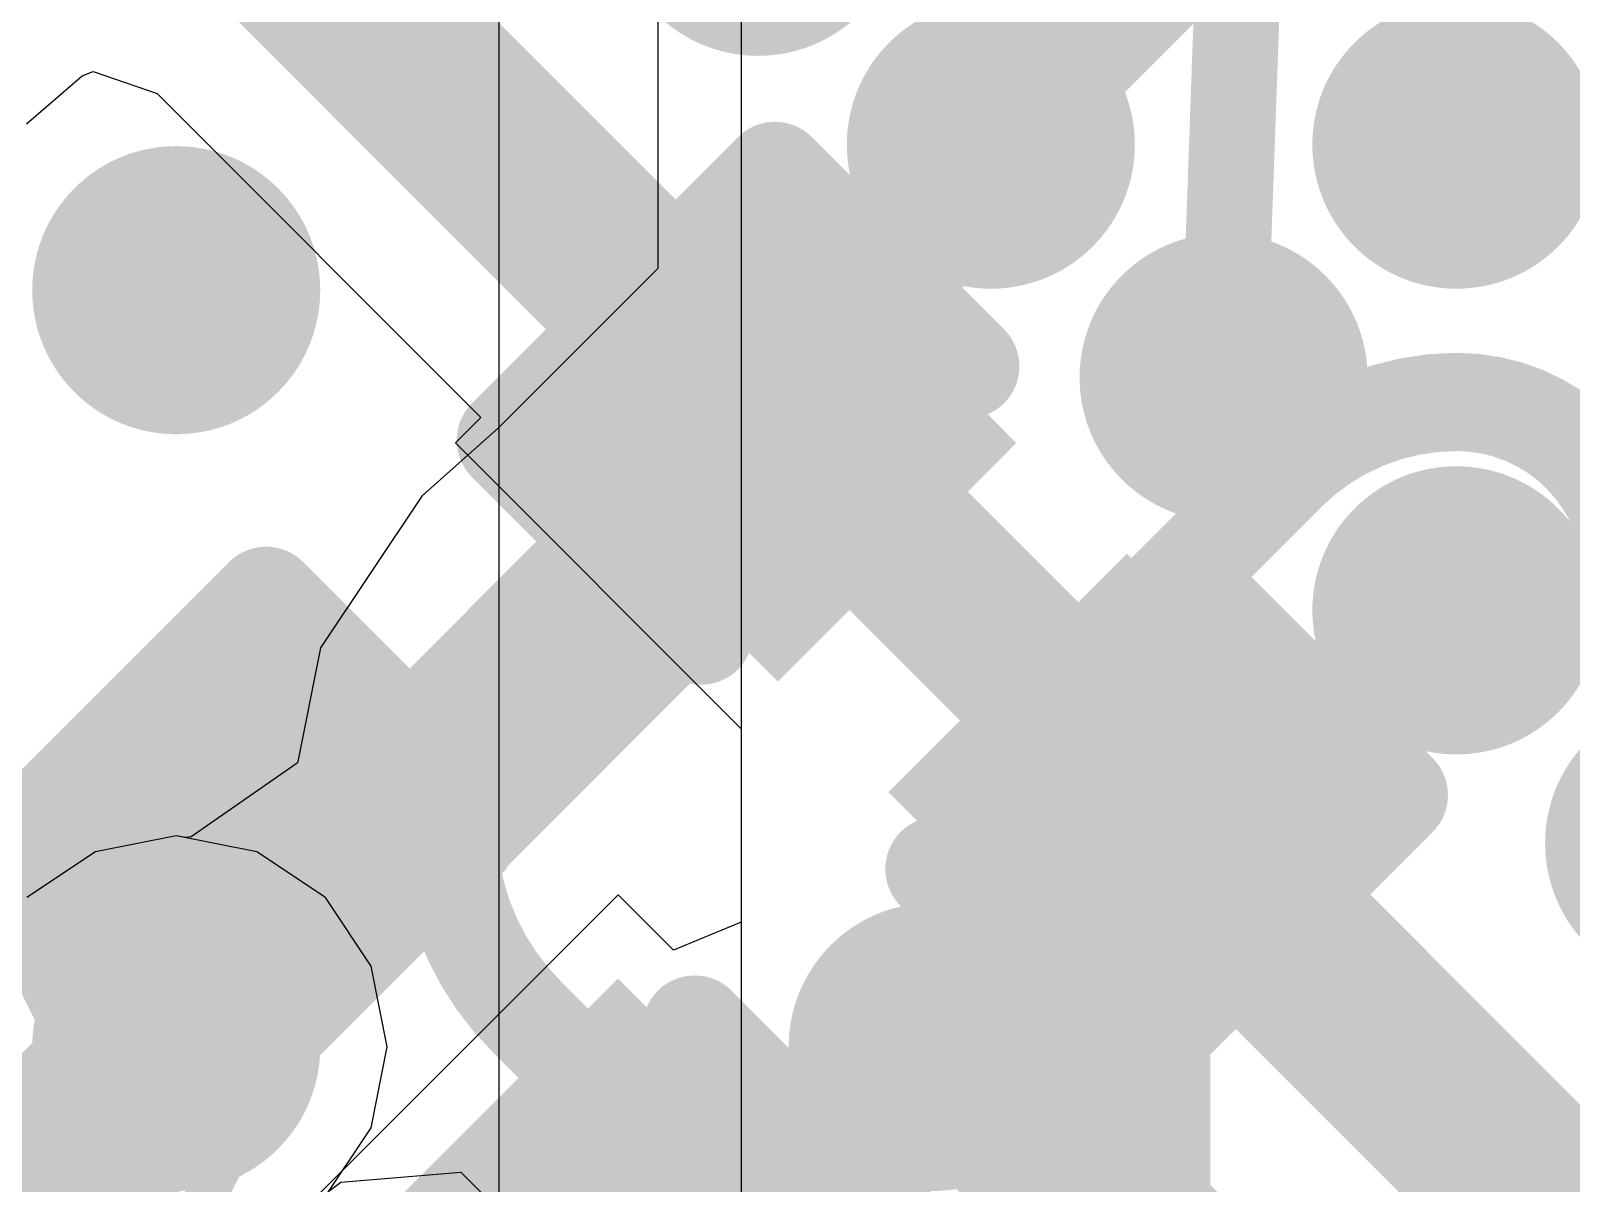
# Model space of a CAD drawing. Header units: inches. Extents: x -6 to 283, y -12 to 154.
# Drawn here: x 57.908 to 59.78, y 12.247 to 13.647 of the extents above; entities that cross this region are included whole.
import ezdxf

# ---------------------------------------------------------------- set-up
doc = ezdxf.new("R2010")
doc.units = ezdxf.units.IN
for name, color, linetype in [('Bottom Layer', 5, 'Continuous'), ('Bottom Overlay', 54, 'Continuous'), ('Bottom Paste', 16, 'Continuous'), ('Bottom Solder', 6, 'Continuous'), ('Drill Drawing', 1, 'Continuous'), ('GND-1', 16, 'Continuous'), ('GND-2', 90, 'Continuous'), ('GND-3', 216, 'Continuous'), ('GND-4', 54, 'Continuous'), ('PWR-1', 156, 'Continuous'), ('PWR-2', 130, 'Continuous'), ('Signal L1', 76, 'Continuous'), ('Signal L2', 6, 'Continuous'), ('Top Layer', 1, 'Continuous'), ('Top Paste', 8, 'Continuous'), ('Top Solder', 216, 'Continuous'), ('Via Holes', 16, 'Continuous')]:
    doc.layers.add(name, color=color, linetype=linetype)

# ---------------------------------------------------------------- blocks, each defined once
blk = doc.blocks.new('BGA_565_15_5_14_4__57')
at = {"layer": 'Top Layer'}
h = blk.add_hatch(color=1, dxfattribs=at)
edge = h.paths.add_edge_path()
edge.add_arc((-7.00000124, 0.3999992), 0.12499848, 0, 360)
h = blk.add_hatch(color=1, dxfattribs=at)
edge = h.paths.add_edge_path()
edge.add_arc((-6.174999079999999, 0.32500062), 0.12499848, 0, 360)
h = blk.add_hatch(color=1, dxfattribs=at)
edge = h.paths.add_edge_path()
edge.add_arc((-7.400000439999999, 0), 0.12499848, 0, 360)
h = blk.add_hatch(color=1, dxfattribs=at)
edge = h.paths.add_edge_path()
edge.add_arc((-7.00000124, 0), 0.12499848, 0, 360)
h = blk.add_hatch(color=1, dxfattribs=at)
edge = h.paths.add_edge_path()
edge.add_arc((-5.52500038, -0.32500062), 0.12499848, 0, 360)
h = blk.add_hatch(color=1, dxfattribs=at)
edge = h.paths.add_edge_path()
edge.add_arc((-7.00000124, -0.3999992), 0.12499848, 0, 360)
h = blk.add_hatch(color=1, dxfattribs=at)
edge = h.paths.add_edge_path()
edge.add_arc((-6.174999079999999, -0.9749993199999999), 0.12499848, 0, 360)
at = {"layer": 'Top Paste'}
h = blk.add_hatch(color=8, dxfattribs=at)
edge = h.paths.add_edge_path()
edge.add_arc((-7.00000124, 0.3999992), 0.12499848, 0, 360)
h = blk.add_hatch(color=8, dxfattribs=at)
edge = h.paths.add_edge_path()
edge.add_arc((-6.174999079999999, 0.32500062), 0.12499848, 0, 360)
h = blk.add_hatch(color=8, dxfattribs=at)
edge = h.paths.add_edge_path()
edge.add_arc((-7.400000439999999, 0), 0.12499848, 0, 360)
h = blk.add_hatch(color=8, dxfattribs=at)
edge = h.paths.add_edge_path()
edge.add_arc((-7.00000124, 0), 0.12499848, 0, 360)
h = blk.add_hatch(color=8, dxfattribs=at)
edge = h.paths.add_edge_path()
edge.add_arc((-5.52500038, -0.32500062), 0.12499848, 0, 360)
h = blk.add_hatch(color=8, dxfattribs=at)
edge = h.paths.add_edge_path()
edge.add_arc((-7.00000124, -0.3999992), 0.12499848, 0, 360)
h = blk.add_hatch(color=8, dxfattribs=at)
edge = h.paths.add_edge_path()
edge.add_arc((-6.174999079999999, -0.9749993199999999), 0.12499848, 0, 360)
at = {"layer": 'Top Solder'}
h = blk.add_hatch(color=216, dxfattribs=at)
edge = h.paths.add_edge_path()
edge.add_arc((-7.00000124, 0.8000009399999999), 0.17499838, 0, 360)
h = blk.add_hatch(color=216, dxfattribs=at)
edge = h.paths.add_edge_path()
edge.add_arc((-7.00000124, 0.3999992), 0.17499838, 0, 360)
h = blk.add_hatch(color=216, dxfattribs=at)
edge = h.paths.add_edge_path()
edge.add_arc((-6.174999079999999, 0.32500062), 0.17499838, 0, 360)
h = blk.add_hatch(color=216, dxfattribs=at)
edge = h.paths.add_edge_path()
edge.add_arc((-7.400000439999999, 0), 0.17499838, 0, 360)
h = blk.add_hatch(color=216, dxfattribs=at)
edge = h.paths.add_edge_path()
edge.add_arc((-7.00000124, 0), 0.17499838, 0, 360)
h = blk.add_hatch(color=216, dxfattribs=at)
edge = h.paths.add_edge_path()
edge.add_arc((-5.52500038, -0.32500062), 0.17499838, 0, 360)
h = blk.add_hatch(color=216, dxfattribs=at)
edge = h.paths.add_edge_path()
edge.add_arc((-7.00000124, -0.3999992), 0.17499838, 0, 360)
h = blk.add_hatch(color=216, dxfattribs=at)
edge = h.paths.add_edge_path()
edge.add_arc((-7.00000124, -0.8000009399999999), 0.17499838, 0, 360)
h = blk.add_hatch(color=216, dxfattribs=at)
edge = h.paths.add_edge_path()
edge.add_arc((-6.174999079999999, -0.9749993199999999), 0.17499838, 0, 360)
blk = doc.blocks.new('CAP_0201_B_345')
at = {"layer": 'Bottom Layer'}
for points in [[(-0.44999656, 0.1499997), (-0.14999716, 0.1499997), (-0.14999716, -0.1499997), (-0.44999656, -0.1499997)], [(0.14999716, 0.1499997), (0.44999656, 0.1499997), (0.44999656, -0.1499997), (0.14999716, -0.1499997)]]:
    blk.add_hatch(color=5, dxfattribs=at).paths.add_polyline_path(points)
at = {"layer": 'Bottom Paste'}
for points in [[(-0.44999656, 0.1499997), (-0.14999716, 0.1499997), (-0.14999716, -0.1499997), (-0.44999656, -0.1499997)], [(0.14999716, 0.1499997), (0.44999656, 0.1499997), (0.44999656, -0.1499997), (0.14999716, -0.1499997)]]:
    blk.add_hatch(color=16, dxfattribs=at).paths.add_polyline_path(points)
at = {"layer": 'Bottom Solder'}
for points in [[(-0.50499772, 0.20500086), (-0.094996, 0.20500086), (-0.094996, -0.20500086), (-0.50499772, -0.20500086)], [(0.094996, 0.20500086), (0.50499772, 0.20500086), (0.50499772, -0.20500086), (0.094996, -0.20500086)]]:
    blk.add_hatch(color=6, dxfattribs=at).paths.add_polyline_path(points)
at = {"layer": 'Bottom Overlay'}
for points in [[(-0.2032, 0.2286, 0.127, 0.127, 0), (-0.5334, 0.2286, 0.127, 0.127, 0)], [(-0.5334, 0.2286, 0.127, 0.127, 0), (-0.5334, -0.2286, 0.127, 0.127, 0)], [(0.5334, 0.2286, 0.127, 0.127, 0), (0.2032, 0.2286, 0.127, 0.127, 0)], [(0.5334, 0.2286, 0.127, 0.127, 0), (0.5334, -0.2286, 0.127, 0.127, 0)], [(-0.2032, -0.2286, 0.127, 0.127, 0), (-0.5334, -0.2286, 0.127, 0.127, 0)], [(0.5334, -0.2286, 0.127, 0.127, 0), (0.2032, -0.2286, 0.127, 0.127, 0)]]:
    blk.add_lwpolyline(points, format="xyseb", dxfattribs=at)
for points in [[(-0.5651499999999999, 0.2286, 0.0635, 0.0635, 1), (-0.5016499999999999, 0.2286, 0.0635, 0.0635, 1)], [(-0.5651499999999999, 0.2286, 0.0635, 0.0635, 1), (-0.5016499999999999, 0.2286, 0.0635, 0.0635, 1)], [(-0.23495, 0.2286, 0.0635, 0.0635, 1), (-0.17145, 0.2286, 0.0635, 0.0635, 1)], [(0.17145, 0.2286, 0.0635, 0.0635, 1), (0.23495, 0.2286, 0.0635, 0.0635, 1)], [(0.5016499999999999, 0.2286, 0.0635, 0.0635, 1), (0.5651499999999999, 0.2286, 0.0635, 0.0635, 1)], [(0.5016499999999999, 0.2286, 0.0635, 0.0635, 1), (0.5651499999999999, 0.2286, 0.0635, 0.0635, 1)], [(-0.5651499999999999, -0.2286, 0.0635, 0.0635, 1), (-0.5016499999999999, -0.2286, 0.0635, 0.0635, 1)], [(-0.5651499999999999, -0.2286, 0.0635, 0.0635, 1), (-0.5016499999999999, -0.2286, 0.0635, 0.0635, 1)], [(-0.23495, -0.2286, 0.0635, 0.0635, 1), (-0.17145, -0.2286, 0.0635, 0.0635, 1)], [(0.17145, -0.2286, 0.0635, 0.0635, 1), (0.23495, -0.2286, 0.0635, 0.0635, 1)], [(0.5016499999999999, -0.2286, 0.0635, 0.0635, 1), (0.5651499999999999, -0.2286, 0.0635, 0.0635, 1)], [(0.5016499999999999, -0.2286, 0.0635, 0.0635, 1), (0.5651499999999999, -0.2286, 0.0635, 0.0635, 1)]]:
    blk.add_lwpolyline(points, format="xyseb", close=True, dxfattribs=at)
blk = doc.blocks.new('CAP_0201_B_349')
at = {"layer": 'Bottom Layer'}
for points in [[(-0.44999656, 0.1499997), (-0.14999716, 0.1499997), (-0.14999716, -0.1499997), (-0.44999656, -0.1499997)], [(0.14999716, 0.1499997), (0.44999656, 0.1499997), (0.44999656, -0.1499997), (0.14999716, -0.1499997)]]:
    blk.add_hatch(color=5, dxfattribs=at).paths.add_polyline_path(points)
at = {"layer": 'Bottom Paste'}
for points in [[(-0.44999656, 0.1499997), (-0.14999716, 0.1499997), (-0.14999716, -0.1499997), (-0.44999656, -0.1499997)], [(0.14999716, 0.1499997), (0.44999656, 0.1499997), (0.44999656, -0.1499997), (0.14999716, -0.1499997)]]:
    blk.add_hatch(color=16, dxfattribs=at).paths.add_polyline_path(points)
at = {"layer": 'Bottom Solder'}
for points in [[(-0.50499772, 0.20500086), (-0.094996, 0.20500086), (-0.094996, -0.20500086), (-0.50499772, -0.20500086)], [(0.094996, 0.20500086), (0.50499772, 0.20500086), (0.50499772, -0.20500086), (0.094996, -0.20500086)]]:
    blk.add_hatch(color=6, dxfattribs=at).paths.add_polyline_path(points)
at = {"layer": 'Bottom Overlay'}
for points in [[(-0.5334, 0.2286, 0.127, 0.127, 0), (-0.2032, 0.2286, 0.127, 0.127, 0)], [(-0.5334, -0.2286, 0.127, 0.127, 0), (-0.5334, 0.2286, 0.127, 0.127, 0)], [(0.2032, 0.2286, 0.127, 0.127, 0), (0.5334, 0.2286, 0.127, 0.127, 0)], [(0.5334, -0.2286, 0.127, 0.127, 0), (0.5334, 0.2286, 0.127, 0.127, 0)], [(-0.5334, -0.2286, 0.127, 0.127, 0), (-0.2032, -0.2286, 0.127, 0.127, 0)], [(0.2032, -0.2286, 0.127, 0.127, 0), (0.5334, -0.2286, 0.127, 0.127, 0)]]:
    blk.add_lwpolyline(points, format="xyseb", dxfattribs=at)
for points in [[(-0.5651499999999999, 0.2286, 0.0635, 0.0635, 1), (-0.5016499999999999, 0.2286, 0.0635, 0.0635, 1)], [(-0.5651499999999999, 0.2286, 0.0635, 0.0635, 1), (-0.5016499999999999, 0.2286, 0.0635, 0.0635, 1)], [(-0.23495, 0.2286, 0.0635, 0.0635, 1), (-0.17145, 0.2286, 0.0635, 0.0635, 1)], [(0.17145, 0.2286, 0.0635, 0.0635, 1), (0.23495, 0.2286, 0.0635, 0.0635, 1)], [(0.5016499999999999, 0.2286, 0.0635, 0.0635, 1), (0.5651499999999999, 0.2286, 0.0635, 0.0635, 1)], [(0.5016499999999999, 0.2286, 0.0635, 0.0635, 1), (0.5651499999999999, 0.2286, 0.0635, 0.0635, 1)], [(-0.5651499999999999, -0.2286, 0.0635, 0.0635, 1), (-0.5016499999999999, -0.2286, 0.0635, 0.0635, 1)], [(-0.5651499999999999, -0.2286, 0.0635, 0.0635, 1), (-0.5016499999999999, -0.2286, 0.0635, 0.0635, 1)], [(-0.23495, -0.2286, 0.0635, 0.0635, 1), (-0.17145, -0.2286, 0.0635, 0.0635, 1)], [(0.17145, -0.2286, 0.0635, 0.0635, 1), (0.23495, -0.2286, 0.0635, 0.0635, 1)], [(0.5016499999999999, -0.2286, 0.0635, 0.0635, 1), (0.5651499999999999, -0.2286, 0.0635, 0.0635, 1)], [(0.5016499999999999, -0.2286, 0.0635, 0.0635, 1), (0.5651499999999999, -0.2286, 0.0635, 0.0635, 1)]]:
    blk.add_lwpolyline(points, format="xyseb", close=True, dxfattribs=at)
blk = doc.blocks.new('CAP_0201_B_350')
at = {"layer": 'Bottom Layer'}
for points in [[(-0.44999656, 0.1499997), (-0.14999716, 0.1499997), (-0.14999716, -0.1499997), (-0.44999656, -0.1499997)], [(0.14999716, 0.1499997), (0.44999656, 0.1499997), (0.44999656, -0.1499997), (0.14999716, -0.1499997)]]:
    blk.add_hatch(color=5, dxfattribs=at).paths.add_polyline_path(points)
at = {"layer": 'Bottom Paste'}
for points in [[(-0.44999656, 0.1499997), (-0.14999716, 0.1499997), (-0.14999716, -0.1499997), (-0.44999656, -0.1499997)], [(0.14999716, 0.1499997), (0.44999656, 0.1499997), (0.44999656, -0.1499997), (0.14999716, -0.1499997)]]:
    blk.add_hatch(color=16, dxfattribs=at).paths.add_polyline_path(points)
at = {"layer": 'Bottom Solder'}
for points in [[(-0.50499772, 0.20500086), (-0.094996, 0.20500086), (-0.094996, -0.20500086), (-0.50499772, -0.20500086)], [(0.094996, 0.20500086), (0.50499772, 0.20500086), (0.50499772, -0.20500086), (0.094996, -0.20500086)]]:
    blk.add_hatch(color=6, dxfattribs=at).paths.add_polyline_path(points)
at = {"layer": 'Bottom Overlay'}
for points in [[(-0.5334, 0.2286, 0.127, 0.127, 0), (-0.2032, 0.2286, 0.127, 0.127, 0)], [(-0.5334, -0.2286, 0.127, 0.127, 0), (-0.5334, 0.2286, 0.127, 0.127, 0)], [(0.2032, 0.2286, 0.127, 0.127, 0), (0.5334, 0.2286, 0.127, 0.127, 0)], [(0.5334, -0.2286, 0.127, 0.127, 0), (0.5334, 0.2286, 0.127, 0.127, 0)], [(-0.5334, -0.2286, 0.127, 0.127, 0), (-0.2032, -0.2286, 0.127, 0.127, 0)], [(0.2032, -0.2286, 0.127, 0.127, 0), (0.5334, -0.2286, 0.127, 0.127, 0)]]:
    blk.add_lwpolyline(points, format="xyseb", dxfattribs=at)
for points in [[(-0.5651499999999999, 0.2286, 0.0635, 0.0635, 1), (-0.5016499999999999, 0.2286, 0.0635, 0.0635, 1)], [(-0.5651499999999999, 0.2286, 0.0635, 0.0635, 1), (-0.5016499999999999, 0.2286, 0.0635, 0.0635, 1)], [(-0.23495, 0.2286, 0.0635, 0.0635, 1), (-0.17145, 0.2286, 0.0635, 0.0635, 1)], [(0.17145, 0.2286, 0.0635, 0.0635, 1), (0.23495, 0.2286, 0.0635, 0.0635, 1)], [(0.5016499999999999, 0.2286, 0.0635, 0.0635, 1), (0.5651499999999999, 0.2286, 0.0635, 0.0635, 1)], [(0.5016499999999999, 0.2286, 0.0635, 0.0635, 1), (0.5651499999999999, 0.2286, 0.0635, 0.0635, 1)], [(-0.5651499999999999, -0.2286, 0.0635, 0.0635, 1), (-0.5016499999999999, -0.2286, 0.0635, 0.0635, 1)], [(-0.5651499999999999, -0.2286, 0.0635, 0.0635, 1), (-0.5016499999999999, -0.2286, 0.0635, 0.0635, 1)], [(-0.23495, -0.2286, 0.0635, 0.0635, 1), (-0.17145, -0.2286, 0.0635, 0.0635, 1)], [(0.17145, -0.2286, 0.0635, 0.0635, 1), (0.23495, -0.2286, 0.0635, 0.0635, 1)], [(0.5016499999999999, -0.2286, 0.0635, 0.0635, 1), (0.5651499999999999, -0.2286, 0.0635, 0.0635, 1)], [(0.5016499999999999, -0.2286, 0.0635, 0.0635, 1), (0.5651499999999999, -0.2286, 0.0635, 0.0635, 1)]]:
    blk.add_lwpolyline(points, format="xyseb", close=True, dxfattribs=at)

msp = doc.modelspace()

# ---------------------------------------------------------------- hatches: boundary and pattern name
at = {"layer": 'Bottom Layer'}
h = msp.add_hatch(color=5, dxfattribs=at)
edge = h.paths.add_edge_path()
edge.add_arc((58.08477334, 12.41256344), 0.1499997, 0, 360)
at = {"layer": 'GND-1'}
h = msp.add_hatch(color=16, dxfattribs=at)
edge = h.paths.add_edge_path()
edge.add_arc((58.08477334, 12.41256344), 0.1499997, 0, 360)
at = {"layer": 'GND-2'}
h = msp.add_hatch(color=90, dxfattribs=at)
edge = h.paths.add_edge_path()
edge.add_arc((58.08477334, 12.41256344), 0.1499997, 0, 360)
at = {"layer": 'GND-3'}
h = msp.add_hatch(color=216, dxfattribs=at)
edge = h.paths.add_edge_path()
edge.add_arc((58.08477334, 12.41256344), 0.1499997, 0, 360)
at = {"layer": 'GND-4'}
h = msp.add_hatch(color=54, dxfattribs=at)
edge = h.paths.add_edge_path()
edge.add_arc((58.08477334, 12.41256344), 0.1499997, 0, 360)
at = {"layer": 'PWR-1'}
h = msp.add_hatch(color=156, dxfattribs=at)
edge = h.paths.add_edge_path()
edge.add_arc((58.08477334, 12.41256344), 0.1499997, 0, 360)
at = {"layer": 'PWR-2'}
h = msp.add_hatch(color=130, dxfattribs=at)
edge = h.paths.add_edge_path()
edge.add_arc((58.08477334, 12.41256344), 0.1499997, 0, 360)
at = {"layer": 'Signal L1'}
h = msp.add_hatch(color=76, dxfattribs=at)
edge = h.paths.add_edge_path()
edge.add_arc((58.08477334, 12.41256344), 0.1499997, 0, 360)
at = {"layer": 'Signal L2'}
h = msp.add_hatch(color=6, dxfattribs=at)
edge = h.paths.add_edge_path()
edge.add_arc((58.08477334, 12.41256344), 0.1499997, 0, 360)
at = {"layer": 'Top Layer'}
h = msp.add_hatch(color=1, dxfattribs=at)
edge = h.paths.add_edge_path()
edge.add_arc((58.08477334, 12.41256344), 0.1499997, 0, 360)
at = {"layer": 'Via Holes'}
h = msp.add_hatch(color=7, dxfattribs=at)
edge = h.paths.add_edge_path()
edge.add_arc((58.08477334, 12.41256344), 0.07499858, 0, 360)

# ---------------------------------------------------------------- linework, layer by layer
at = {"layer": 'Bottom Layer'}
for p, q in [((58.77134295999999, 14.32869118), (58.77134295999999, 3.62964222)), ((57.90278995999999, 13.53392772), (57.97045048, 13.59199212)), ((57.97045048, 13.59199212), (57.98382104, 13.59753186)), ((57.98382104, 13.59753186), (58.06162631999999, 13.57074502)), ((58.06162631999999, 13.57074502), (58.45518916, 13.17718218)), ((58.45518916, 13.17718218), (58.42413258, 13.1461256)), ((58.42413258, 13.1461256), (58.77134295999999, 12.79891522)), ((58.77134295999999, 12.79891522), (58.77134295999999, 12.56408714)), ((58.62177506, 12.59750084), (58.23003848, 12.20576426)), ((58.68920952, 12.53006638), (58.62177506, 12.59750084)), ((58.77134295999999, 12.56408714), (58.68920952, 12.53006638))]:
    msp.add_line(p, q, dxfattribs=at)
for points in [[(58.124598, 13.83739422, 0.2032, 0.2032, 0), (58.83402253999999, 13.12796968, 0.2032, 0.2032, 0)], [(59.24013043999999, 12.2026426, 0.2032, 0.2032, 0), (59.24013043999999, 12.72186432, 0.2032, 0.2032, 0)], [(59.24013043999999, 12.2026426, 0.2032, 0.2032, 0), (59.4636352, 11.97913784, 0.2032, 0.2032, 0)]]:
    msp.add_lwpolyline(points, format="xyseb", dxfattribs=at)
for points in [[(58.78322254, 13.12796968, 0.1016, 0.1016, 1), (58.88482254, 13.12796968, 0.1016, 0.1016, 1)], [(59.18933043999999, 12.72186432, 0.1016, 0.1016, 1), (59.29093043999999, 12.72186432, 0.1016, 0.1016, 1)], [(59.18933043999999, 12.2026426, 0.1016, 0.1016, 1), (59.29093043999999, 12.2026426, 0.1016, 0.1016, 1)], [(59.18933043999999, 12.2026426, 0.1016, 0.1016, 1), (59.29093043999999, 12.2026426, 0.1016, 0.1016, 1)]]:
    msp.add_lwpolyline(points, format="xyseb", close=True, dxfattribs=at)
at = {"layer": 'Drill Drawing'}
for points in [[(57.83077333999999, 12.66656344, 0.0508, 0.0508, 0), (58.33877334, 12.66656344, 0.0508, 0.0508, 0)], [(57.83077333999999, 12.66656344, 0.0508, 0.0508, 0), (58.08477334, 12.15856344, 0.0508, 0.0508, 0)], [(58.08477334, 12.15856344, 0.0508, 0.0508, 0), (58.33877334, 12.66656344, 0.0508, 0.0508, 0)]]:
    msp.add_lwpolyline(points, format="xyseb", dxfattribs=at)
msp.add_lwpolyline([(58.32607334, 12.66656344, 0.0254, 0.0254, 1), (58.35147334, 12.66656344, 0.0254, 0.0254, 1)], format="xyseb", close=True, dxfattribs=at)
msp.add_lwpolyline([(58.32607334, 12.66656344, 0.0254, 0.0254, 1), (58.35147334, 12.66656344, 0.0254, 0.0254, 1)], format="xyseb", close=True, dxfattribs=at)
at = {"layer": 'PWR-1'}
for p, q in [((58.08477334, 12.66909328), (57.98660488, 12.64956576)), ((58.18294179999999, 12.64956576), (58.08477334, 12.66909328)), ((57.98660488, 12.64956576), (57.90337924, 12.59395754)), ((58.26616744, 12.59395754), (58.18294179999999, 12.64956576)), ((58.32177565999999, 12.5107319), (58.26616744, 12.59395754)), ((58.34130317999999, 12.41256344), (58.32177565999999, 12.5107319)), ((58.32177565999999, 12.31439498), (58.34130317999999, 12.41256344)), ((58.26616744, 12.23116934), (58.32177565999999, 12.31439498))]:
    msp.add_line(p, q, dxfattribs=at)
at = {"layer": 'PWR-2'}
for p, q in [((58.08477334, 12.66909328), (57.98660488, 12.64956576)), ((58.18294179999999, 12.64956576), (58.08477334, 12.66909328)), ((57.98660488, 12.64956576), (57.90337924, 12.59395754)), ((58.26616744, 12.59395754), (58.18294179999999, 12.64956576)), ((58.32177565999999, 12.5107319), (58.26616744, 12.59395754)), ((58.34130317999999, 12.41256344), (58.32177565999999, 12.5107319)), ((58.32177565999999, 12.31439498), (58.34130317999999, 12.41256344)), ((58.26616744, 12.23116934), (58.32177565999999, 12.31439498))]:
    msp.add_line(p, q, dxfattribs=at)
at = {"layer": 'Signal L2'}
for p, q in [((58.67031445999999, 13.7166731), (58.67031445999999, 13.35814448)), ((58.67031445999999, 13.35814448), (58.47665469999999, 13.16448218)), ((58.47665469999999, 13.16448218), (58.3838685, 13.08176962)), ((58.38331986, 13.08140132), (58.26030766, 12.89729704)), ((58.3838685, 13.08176962), (58.38331986, 13.08140132)), ((58.26030766, 12.89729704), (58.23285279999999, 12.7592709)), ((58.23187236, 12.75711698), (58.10297498, 12.66769628)), ((58.23285279999999, 12.7592709), (58.23187236, 12.75711698)), ((58.08477334, 12.66909328), (57.98660488, 12.64956576)), ((58.09573597999999, 12.66691142), (58.08477334, 12.66909328)), ((58.10297498, 12.66769628), (58.09573597999999, 12.66691142)), ((57.98660488, 12.64956576), (57.90337924, 12.59395754)), ((58.27023397999999, 12.23725518), (58.28498884, 12.2480959)), ((58.28498884, 12.2480959), (58.43065529999999, 12.26033616)), ((58.43065529999999, 12.26033616), (58.67031445999999, 12.020677))]:
    msp.add_line(p, q, dxfattribs=at)
for points in [[(58.5233399, 12.94197564, 0.11938, 0.11938, 0), (62.68442632, 17.10306206, 0.11938, 0.11938, 0)], [(59.43425248, 13.11057068, 0.11938, 0.11938, -0.1985348569021114), (59.64090434, 13.19599342, 0.11938, 0.11938, 0)], [(59.64090434, 13.19599342, 0.11938, 0.11938, -0.4142135623730951), (59.85426434, 12.98263342, 0.11938, 0.11938, 0)], [(59.27179662, 12.94811482, 0.11938, 0.11938, 0), (59.43425248, 13.11057068, 0.11938, 0.11938, 0)], [(58.41470663999999, 12.680442, 0.11938, 0.11938, -0.198991722455253), (58.5233399, 12.94197564, 0.11938, 0.11938, 0)], [(59.20373732, 12.78380476, 0.11938, 0.11938, -0.198912367379658), (59.27179662, 12.94811482, 0.11938, 0.11938, 0)], [(59.27154261999999, 12.61974616, 0.11938, 0.11938, -0.1985085822645302), (59.20373732, 12.78380476, 0.11938, 0.11938, 0)], [(58.51039606, 12.44978714, 0.11938, 0.11938, -0.1996990318267827), (58.41471171999999, 12.680442, 0.11938, 0.11938, 0)], [(59.27179916, 12.61948962, 0.11938, 0.11938, -0.0003884469710404741), (59.27154261999999, 12.61974616, 0.11938, 0.11938, 0)], [(59.27179916, 12.61948962, 0.11938, 0.11938, 0), (60.01683195999999, 11.87445682, 0.11938, 0.11938, 0)], [(58.51039606, 12.44978714, 0.11938, 0.11938, 0), (59.29999315999999, 11.66019258, 0.11938, 0.11938, 0)]]:
    msp.add_lwpolyline(points, format="xyseb", dxfattribs=at)
for points in [[(59.61105933999999, 13.19599342, 0.05969, 0.05969, 1), (59.67074934, 13.19599342, 0.05969, 0.05969, 1)], [(59.61105933999999, 13.19599342, 0.05969, 0.05969, 1), (59.67074934, 13.19599342, 0.05969, 0.05969, 1)], [(59.40440748, 13.11057068, 0.05969, 0.05969, 1), (59.46409748, 13.11057068, 0.05969, 0.05969, 1)], [(59.40440748, 13.11057068, 0.05969, 0.05969, 1), (59.46409748, 13.11057068, 0.05969, 0.05969, 1)], [(58.4934949, 12.94197564, 0.05969, 0.05969, 1), (58.5531849, 12.94197564, 0.05969, 0.05969, 1)], [(58.4934949, 12.94197564, 0.05969, 0.05969, 1), (58.5531849, 12.94197564, 0.05969, 0.05969, 1)], [(59.24195161999999, 12.94811482, 0.05969, 0.05969, 1), (59.30164161999999, 12.94811482, 0.05969, 0.05969, 1)], [(59.24195161999999, 12.94811482, 0.05969, 0.05969, 1), (59.30164161999999, 12.94811482, 0.05969, 0.05969, 1)], [(59.17389232, 12.78380476, 0.05969, 0.05969, 1), (59.23358232, 12.78380476, 0.05969, 0.05969, 1)], [(59.17389232, 12.78380476, 0.05969, 0.05969, 1), (59.23358232, 12.78380476, 0.05969, 0.05969, 1)], [(58.38486164, 12.680442, 0.05969, 0.05969, 1), (58.44455164, 12.680442, 0.05969, 0.05969, 1)], [(58.38486672, 12.680442, 0.05969, 0.05969, 1), (58.44455671999999, 12.680442, 0.05969, 0.05969, 1)], [(59.24169762, 12.61974616, 0.05969, 0.05969, 1), (59.30138762, 12.61974616, 0.05969, 0.05969, 1)], [(59.24169762, 12.61974616, 0.05969, 0.05969, 1), (59.30138762, 12.61974616, 0.05969, 0.05969, 1)], [(59.24195415999999, 12.61948962, 0.05969, 0.05969, 1), (59.30164416, 12.61948962, 0.05969, 0.05969, 1)], [(59.24195415999999, 12.61948962, 0.05969, 0.05969, 1), (59.30164416, 12.61948962, 0.05969, 0.05969, 1)], [(58.48055106, 12.44978714, 0.05969, 0.05969, 1), (58.54024106, 12.44978714, 0.05969, 0.05969, 1)], [(58.48055106, 12.44978714, 0.05969, 0.05969, 1), (58.54024106, 12.44978714, 0.05969, 0.05969, 1)]]:
    msp.add_lwpolyline(points, format="xyseb", close=True, dxfattribs=at)
at = {"layer": 'Top Layer'}
msp.add_line((58.47692393999999, 13.87373146), (58.47692393999999, 2.89991038), dxfattribs=at)
for points in [[(58.089038, 13.90099328, 0.2032, 0.2032, 0), (58.65464773999999, 13.3353937, 0.2032, 0.2032, 0)], [(59.35766893999999, 13.2256784, 0.10414, 0.10414, 0), (59.38397063999999, 13.96280672, 0.10414, 0.10414, 0)], [(58.34906034, 13.65543624, 0.1778, 0.1778, -0.3944681416560908), (58.35695973999999, 13.90853708, 0.1778, 0.1778, 0)], [(59.64051063999999, 13.5085201, 0.10414, 0.10414, 0), (59.64051063999999, 13.82778794, 0.10414, 0.10414, 0)], [(58.89761398, 13.31783976, 0.1778, 0.1778, 0), (59.08156332, 13.50178402, 0.1778, 0.1778, 0)], [(58.90396397999999, 13.33766446, 0.1778, 0.1778, 0), (59.07482723999999, 13.5085201, 0.1778, 0.1778, 0)], [(59.08156332, 13.50178402, 0.1778, 0.1778, 0), (59.09351909999999, 13.51373726, 0.1778, 0.1778, 0)], [(58.85007788, 13.31242956, 0.1778, 0.1778, -0.2595058604909298), (58.62942808, 13.37510914, 0.1778, 0.1778, 0)], [(58.65464773999999, 13.3353937, 0.1778, 0.1778, -0.05939905510244194), (58.61073622, 13.36989198, 0.1778, 0.1778, 0)], [(58.65464773999999, 13.3353937, 0.2032, 0.2032, 0), (58.65465282, 13.33538862, 0.2032, 0.2032, 0)], [(58.65465282, 13.33538862, 0.2032, 0.2032, 0), (58.83113202, 13.1589145, 0.2032, 0.2032, 0)], [(58.85007788, 13.31242956, 0.1778, 0.1778, -0.2185249131337588), (58.65465282, 13.33538862, 0.1778, 0.1778, 0)], [(58.90373283999999, 13.33764668, 0.1778, 0.1778, -0.0630909686233529), (58.85007788, 13.31242956, 0.1778, 0.1778, 0)], [(58.91475897999999, 13.08978078, 0.1778, 0.1778, -0.3944681416560908), (58.92265837999999, 13.34288162, 0.1778, 0.1778, 0)], [(58.8734916, 13.11655492, 0.1778, 0.1778, -0.3146516517160516), (58.89489364, 13.3278626, 0.1778, 0.1778, 0)], [(58.89354998, 13.32725046, 0.1778, 0.1778, -0.0487968696973051), (58.85007788, 13.31242956, 0.1778, 0.1778, 0)], [(58.87892212, 13.3126226, 0.1778, 0.1778, 0), (58.89354998, 13.32725046, 0.1778, 0.1778, 0)], [(58.69966161999999, 13.28664094, 0.1778, 0.1778, -0.3944681416560908), (58.69176221999999, 13.0335401, 0.1778, 0.1778, 0)], [(58.0883395, 12.41256344, 0.254, 0.254, 0), (58.82819831999999, 13.15242226, 0.254, 0.254, 0)], [(58.82819831999999, 13.1524248, 0.254, 0.254, 0), (58.83769029999999, 13.16191678, 0.254, 0.254, 0)], [(58.82819831999999, 13.15242226, 0.254, 0.254, 0), (58.82819831999999, 13.1524248, 0.254, 0.254, 0)], [(58.83113202, 13.1589145, 0.2032, 0.2032, 0), (58.8734916, 13.11655492, 0.2032, 0.2032, 0)], [(58.8734916, 13.11655492, 0.2032, 0.2032, 0), (59.22034637999999, 12.76970014, 0.2032, 0.2032, 0)], [(58.89606458, 13.08456362, 0.1778, 0.1778, -0.05292848620152139), (58.8734916, 13.11655492, 0.1778, 0.1778, 0)], [(58.72180787999999, 13.04959544, 0.1778, 0.1778, -0.3110580879908628), (58.98498997999999, 13.00131258, 0.1778, 0.1778, 0)], [(58.69182063999999, 13.03344866, 0.1778, 0.1778, -0.03614789585994019), (58.72180787999999, 13.04959544, 0.1778, 0.1778, 0)], [(59.46964738, 12.77198106, 0.1778, 0.1778, 0), (59.64051063999999, 12.9428367, 0.1778, 0.1778, 0)], [(59.13824596, 12.84488668, 0.1778, 0.1778, -0.3944681416560908), (59.13034656, 12.59178584, 0.1778, 0.1778, 0)], [(59.22034637999999, 12.76970014, 0.2032, 0.2032, 0), (59.26174837999999, 12.72829814, 0.2032, 0.2032, 0)], [(59.46941624, 12.77196328, 0.1778, 0.1778, -0.2855420055489611), (59.22034637999999, 12.76970014, 0.1778, 0.1778, 0)], [(59.43916229999999, 12.55089438, 0.1778, 0.1778, -0.3342041675510148), (59.46950006, 12.77183374, 0.1778, 0.1778, 0)], [(59.44460552, 12.7469392, 0.1778, 0.1778, 0), (59.46950006, 12.77183374, 0.1778, 0.1778, 0)], [(59.46958641999999, 12.7720725, 0.1778, 0.1778, -0.0002116942626932581), (59.46941624, 12.77196328, 0.1778, 0.1778, 0)], [(59.46950006, 12.77183374, 0.1778, 0.1778, 0), (59.46964738, 12.77198106, 0.1778, 0.1778, 0)], [(59.46950006, 12.77183374, 0.1778, 0.1778, 0), (59.46964484, 12.77197852, 0.1778, 0.1778, 0)], [(59.46950006, 12.77183374, 0.1778, 0.1778, -0.0002756224444213062), (59.46964484, 12.77197852, 0.1778, 0.1778, 0)], [(59.46964484, 12.77197852, 0.1778, 0.1778, 0), (59.46964738, 12.77198106, 0.1778, 0.1778, 0)], [(59.16828908, 12.57683794, 0.254, 0.254, 0), (59.2907501, 12.69929896, 0.254, 0.254, 0)], [(59.16828908, 12.57683794, 0.1778, 0.1778, 0), (59.2907501, 12.69929896, 0.1778, 0.1778, 0)], [(59.34387673999999, 12.64617994, 0.2032, 0.2032, 0), (59.43916229999999, 12.55089438, 0.2032, 0.2032, 0)], [(59.13040497999999, 12.5916944, 0.1778, 0.1778, -0.3511543973849758), (59.42357431999999, 12.55955832, 0.1778, 0.1778, 0)], [(59.00401458, 12.41256344, 0.254, 0.254, 0), (59.16828908, 12.57683794, 0.254, 0.254, 0)], [(59.16828908, 12.57683794, 0.1778, 0.1778, -0.3186711381002978), (59.43739446, 12.53131098, 0.1778, 0.1778, 0)], [(59.00411364, 12.4126625, 0.1778, 0.1778, 0), (59.16828908, 12.57683794, 0.1778, 0.1778, 0)], [(59.14422511999999, 12.56344706, 0.1778, 0.1778, -0.02921411846282241), (59.16828908, 12.57683794, 0.1778, 0.1778, 0)], [(58.99861961999999, 12.4179965, 0.1778, 0.1778, 0), (59.14380601999999, 12.56318036, 0.1778, 0.1778, 0)], [(59.43916229999999, 12.55089438, 0.2032, 0.2032, 0), (59.5293831, 12.46067358, 0.2032, 0.2032, 0)], [(59.46174798, 12.51888022, 0.1778, 0.1778, -0.05296403323745105), (59.43916229999999, 12.55089438, 0.1778, 0.1778, 0)], [(59.46076499999999, 12.52876082, 0.2032, 0.2032, 0), (60.9083237, 11.08120212, 0.2032, 0.2032, 0)], [(57.62515526, 11.95294282, 0.254, 0.254, 0), (58.08477334, 12.41256344, 0.254, 0.254, 0)], [(59.00401458, 12.41256344, 0.2032, 0.2032, 0), (59.4636352, 11.95294282, 0.2032, 0.2032, 0)], [(58.99860184, 12.41797618, 0.1778, 0.1778, 0), (58.99861961999999, 12.4179965, 0.1778, 0.1778, 0)], [(59.00411364, 12.41250248, 0.1778, 0.1778, 0), (59.00411364, 12.4126625, 0.1778, 0.1778, 0)]]:
    msp.add_lwpolyline(points, format="xyseb", dxfattribs=at)
for points in [[(58.30461034, 13.65543624, 0.08889999999999999, 0.08889999999999999, 1), (58.39351034, 13.65543624, 0.08889999999999999, 0.08889999999999999, 1)], [(59.03037723999999, 13.5085201, 0.08889999999999999, 0.08889999999999999, 1), (59.11927723999999, 13.5085201, 0.08889999999999999, 0.08889999999999999, 1)], [(59.03711331999999, 13.50178402, 0.08889999999999999, 0.08889999999999999, 1), (59.12601332, 13.50178402, 0.08889999999999999, 0.08889999999999999, 1)], [(59.03711331999999, 13.50178402, 0.08889999999999999, 0.08889999999999999, 1), (59.12601332, 13.50178402, 0.08889999999999999, 0.08889999999999999, 1)], [(59.0490691, 13.51373726, 0.08889999999999999, 0.08889999999999999, 1), (59.13796909999999, 13.51373726, 0.08889999999999999, 0.08889999999999999, 1)], [(59.61447563999999, 13.5085201, 0.05207, 0.05207, 1), (59.66654564, 13.5085201, 0.05207, 0.05207, 1)], [(58.58497808, 13.37510914, 0.08889999999999999, 0.08889999999999999, 1), (58.67387807999999, 13.37510914, 0.08889999999999999, 0.08889999999999999, 1)], [(58.56628621999999, 13.36989198, 0.08889999999999999, 0.08889999999999999, 1), (58.65518622, 13.36989198, 0.08889999999999999, 0.08889999999999999, 1)], [(58.60384774, 13.3353937, 0.1016, 0.1016, 1), (58.70544774, 13.3353937, 0.1016, 0.1016, 1)], [(58.60384774, 13.3353937, 0.1016, 0.1016, 1), (58.70544774, 13.3353937, 0.1016, 0.1016, 1)], [(58.60385281999999, 13.33538862, 0.1016, 0.1016, 1), (58.70545281999999, 13.33538862, 0.1016, 0.1016, 1)], [(58.60385281999999, 13.33538862, 0.1016, 0.1016, 1), (58.70545281999999, 13.33538862, 0.1016, 0.1016, 1)], [(58.61019774, 13.3353937, 0.08889999999999999, 0.08889999999999999, 1), (58.69909773999999, 13.3353937, 0.08889999999999999, 0.08889999999999999, 1)], [(58.61020282, 13.33538862, 0.08889999999999999, 0.08889999999999999, 1), (58.69910281999999, 13.33538862, 0.08889999999999999, 0.08889999999999999, 1)], [(58.85928283999999, 13.33764668, 0.08889999999999999, 0.08889999999999999, 1), (58.94818284, 13.33764668, 0.08889999999999999, 0.08889999999999999, 1)], [(58.85951398, 13.33766446, 0.08889999999999999, 0.08889999999999999, 1), (58.94841398, 13.33766446, 0.08889999999999999, 0.08889999999999999, 1)], [(58.87820838, 13.34288162, 0.08889999999999999, 0.08889999999999999, 1), (58.96710838, 13.34288162, 0.08889999999999999, 0.08889999999999999, 1)], [(58.84909998, 13.32725046, 0.08889999999999999, 0.08889999999999999, 1), (58.93799997999999, 13.32725046, 0.08889999999999999, 0.08889999999999999, 1)], [(58.84909998, 13.32725046, 0.08889999999999999, 0.08889999999999999, 1), (58.93799997999999, 13.32725046, 0.08889999999999999, 0.08889999999999999, 1)], [(58.85044364, 13.3278626, 0.08889999999999999, 0.08889999999999999, 1), (58.93934364, 13.3278626, 0.08889999999999999, 0.08889999999999999, 1)], [(58.85316398000001, 13.31783976, 0.08889999999999999, 0.08889999999999999, 1), (58.94206398, 13.31783976, 0.08889999999999999, 0.08889999999999999, 1)], [(58.80562788, 13.31242956, 0.08889999999999999, 0.08889999999999999, 1), (58.89452788, 13.31242956, 0.08889999999999999, 0.08889999999999999, 1)], [(58.80562788, 13.31242956, 0.08889999999999999, 0.08889999999999999, 1), (58.89452788, 13.31242956, 0.08889999999999999, 0.08889999999999999, 1)], [(58.80562788, 13.31242956, 0.08889999999999999, 0.08889999999999999, 1), (58.89452788, 13.31242956, 0.08889999999999999, 0.08889999999999999, 1)], [(58.80562788, 13.31242956, 0.08889999999999999, 0.08889999999999999, 1), (58.89452788, 13.31242956, 0.08889999999999999, 0.08889999999999999, 1)], [(58.83447212, 13.3126226, 0.08889999999999999, 0.08889999999999999, 1), (58.92337212, 13.3126226, 0.08889999999999999, 0.08889999999999999, 1)], [(58.65521162, 13.28664094, 0.08889999999999999, 0.08889999999999999, 1), (58.74411161999999, 13.28664094, 0.08889999999999999, 0.08889999999999999, 1)], [(58.76469831999999, 13.1524248, 0.127, 0.127, 1), (58.89169831999999, 13.1524248, 0.127, 0.127, 1)], [(58.76469831999999, 13.1524248, 0.127, 0.127, 1), (58.89169831999999, 13.1524248, 0.127, 0.127, 1)], [(58.76469831999999, 13.15242226, 0.127, 0.127, 1), (58.89169831999999, 13.15242226, 0.127, 0.127, 1)], [(58.76469831999999, 13.15242226, 0.127, 0.127, 1), (58.89169831999999, 13.15242226, 0.127, 0.127, 1)], [(58.77419029999999, 13.16191678, 0.127, 0.127, 1), (58.9011903, 13.16191678, 0.127, 0.127, 1)], [(59.33163394, 13.2256784, 0.05207, 0.05207, 1), (59.38370394, 13.2256784, 0.05207, 0.05207, 1)], [(58.78033201999999, 13.1589145, 0.1016, 0.1016, 1), (58.88193201999999, 13.1589145, 0.1016, 0.1016, 1)], [(58.78033201999999, 13.1589145, 0.1016, 0.1016, 1), (58.88193201999999, 13.1589145, 0.1016, 0.1016, 1)], [(58.82269159999999, 13.11655492, 0.1016, 0.1016, 1), (58.9242916, 13.11655492, 0.1016, 0.1016, 1)], [(58.82269159999999, 13.11655492, 0.1016, 0.1016, 1), (58.9242916, 13.11655492, 0.1016, 0.1016, 1)], [(58.8290416, 13.11655492, 0.08889999999999999, 0.08889999999999999, 1), (58.9179416, 13.11655492, 0.08889999999999999, 0.08889999999999999, 1)], [(58.8290416, 13.11655492, 0.08889999999999999, 0.08889999999999999, 1), (58.9179416, 13.11655492, 0.08889999999999999, 0.08889999999999999, 1)], [(58.87030898, 13.08978078, 0.08889999999999999, 0.08889999999999999, 1), (58.95920897999999, 13.08978078, 0.08889999999999999, 0.08889999999999999, 1)], [(58.85161458, 13.08456362, 0.08889999999999999, 0.08889999999999999, 1), (58.94051458, 13.08456362, 0.08889999999999999, 0.08889999999999999, 1)], [(58.64731222, 13.0335401, 0.08889999999999999, 0.08889999999999999, 1), (58.73621221999999, 13.0335401, 0.08889999999999999, 0.08889999999999999, 1)], [(58.64737063999999, 13.03344866, 0.08889999999999999, 0.08889999999999999, 1), (58.73627064, 13.03344866, 0.08889999999999999, 0.08889999999999999, 1)], [(58.67735788, 13.04959544, 0.08889999999999999, 0.08889999999999999, 1), (58.76625787999999, 13.04959544, 0.08889999999999999, 0.08889999999999999, 1)], [(58.67735788, 13.04959544, 0.08889999999999999, 0.08889999999999999, 1), (58.76625787999999, 13.04959544, 0.08889999999999999, 0.08889999999999999, 1)], [(58.94053998, 13.00131258, 0.08889999999999999, 0.08889999999999999, 1), (59.02943997999999, 13.00131258, 0.08889999999999999, 0.08889999999999999, 1)], [(59.59606063999999, 12.9428367, 0.08889999999999999, 0.08889999999999999, 1), (59.68496064, 12.9428367, 0.08889999999999999, 0.08889999999999999, 1)], [(59.09379595999999, 12.84488668, 0.08889999999999999, 0.08889999999999999, 1), (59.18269596, 12.84488668, 0.08889999999999999, 0.08889999999999999, 1)], [(59.16954638, 12.76970014, 0.1016, 0.1016, 1), (59.27114638, 12.76970014, 0.1016, 0.1016, 1)], [(59.16954638, 12.76970014, 0.1016, 0.1016, 1), (59.27114638, 12.76970014, 0.1016, 0.1016, 1)], [(59.42496623999999, 12.77196328, 0.08889999999999999, 0.08889999999999999, 1), (59.51386624, 12.77196328, 0.08889999999999999, 0.08889999999999999, 1)], [(59.42496623999999, 12.77196328, 0.08889999999999999, 0.08889999999999999, 1), (59.51386624, 12.77196328, 0.08889999999999999, 0.08889999999999999, 1)], [(59.42505006, 12.77183374, 0.08889999999999999, 0.08889999999999999, 1), (59.51395006, 12.77183374, 0.08889999999999999, 0.08889999999999999, 1)], [(59.42505006, 12.77183374, 0.08889999999999999, 0.08889999999999999, 1), (59.51395006, 12.77183374, 0.08889999999999999, 0.08889999999999999, 1)], [(59.42505006, 12.77183374, 0.08889999999999999, 0.08889999999999999, 1), (59.51395006, 12.77183374, 0.08889999999999999, 0.08889999999999999, 1)], [(59.42505006, 12.77183374, 0.08889999999999999, 0.08889999999999999, 1), (59.51395006, 12.77183374, 0.08889999999999999, 0.08889999999999999, 1)], [(59.42505006, 12.77183374, 0.08889999999999999, 0.08889999999999999, 1), (59.51395006, 12.77183374, 0.08889999999999999, 0.08889999999999999, 1)], [(59.42513641999999, 12.7720725, 0.08889999999999999, 0.08889999999999999, 1), (59.51403642, 12.7720725, 0.08889999999999999, 0.08889999999999999, 1)], [(59.42519484, 12.77197852, 0.08889999999999999, 0.08889999999999999, 1), (59.51409484, 12.77197852, 0.08889999999999999, 0.08889999999999999, 1)], [(59.42519484, 12.77197852, 0.08889999999999999, 0.08889999999999999, 1), (59.51409484, 12.77197852, 0.08889999999999999, 0.08889999999999999, 1)], [(59.42519484, 12.77197852, 0.08889999999999999, 0.08889999999999999, 1), (59.51409484, 12.77197852, 0.08889999999999999, 0.08889999999999999, 1)], [(59.42519738, 12.77198106, 0.08889999999999999, 0.08889999999999999, 1), (59.51409738, 12.77198106, 0.08889999999999999, 0.08889999999999999, 1)], [(59.42519738, 12.77198106, 0.08889999999999999, 0.08889999999999999, 1), (59.51409738, 12.77198106, 0.08889999999999999, 0.08889999999999999, 1)], [(59.42519738, 12.77198106, 0.08889999999999999, 0.08889999999999999, 1), (59.51409738, 12.77198106, 0.08889999999999999, 0.08889999999999999, 1)], [(59.17589637999999, 12.76970014, 0.08889999999999999, 0.08889999999999999, 1), (59.26479638, 12.76970014, 0.08889999999999999, 0.08889999999999999, 1)], [(59.21094838, 12.72829814, 0.1016, 0.1016, 1), (59.31254838, 12.72829814, 0.1016, 0.1016, 1)], [(59.22725009999999, 12.69929896, 0.127, 0.127, 1), (59.35425009999999, 12.69929896, 0.127, 0.127, 1)], [(59.40015552, 12.7469392, 0.08889999999999999, 0.08889999999999999, 1), (59.48905551999999, 12.7469392, 0.08889999999999999, 0.08889999999999999, 1)], [(59.2463001, 12.69929896, 0.08889999999999999, 0.08889999999999999, 1), (59.33520009999999, 12.69929896, 0.08889999999999999, 0.08889999999999999, 1)], [(59.29307674, 12.64617994, 0.1016, 0.1016, 1), (59.39467674, 12.64617994, 0.1016, 0.1016, 1)], [(59.10478907999999, 12.57683794, 0.127, 0.127, 1), (59.23178908, 12.57683794, 0.127, 0.127, 1)], [(59.10478907999999, 12.57683794, 0.127, 0.127, 1), (59.23178908, 12.57683794, 0.127, 0.127, 1)], [(59.08589655999999, 12.59178584, 0.08889999999999999, 0.08889999999999999, 1), (59.17479656, 12.59178584, 0.08889999999999999, 0.08889999999999999, 1)], [(59.08595498, 12.5916944, 0.08889999999999999, 0.08889999999999999, 1), (59.17485497999999, 12.5916944, 0.08889999999999999, 0.08889999999999999, 1)], [(59.12383907999999, 12.57683794, 0.08889999999999999, 0.08889999999999999, 1), (59.21273908, 12.57683794, 0.08889999999999999, 0.08889999999999999, 1)], [(59.12383907999999, 12.57683794, 0.08889999999999999, 0.08889999999999999, 1), (59.21273908, 12.57683794, 0.08889999999999999, 0.08889999999999999, 1)], [(59.12383907999999, 12.57683794, 0.08889999999999999, 0.08889999999999999, 1), (59.21273908, 12.57683794, 0.08889999999999999, 0.08889999999999999, 1)], [(59.12383907999999, 12.57683794, 0.08889999999999999, 0.08889999999999999, 1), (59.21273908, 12.57683794, 0.08889999999999999, 0.08889999999999999, 1)], [(59.09935601999999, 12.56318036, 0.08889999999999999, 0.08889999999999999, 1), (59.18825602, 12.56318036, 0.08889999999999999, 0.08889999999999999, 1)], [(59.09977512, 12.56344706, 0.08889999999999999, 0.08889999999999999, 1), (59.18867511999999, 12.56344706, 0.08889999999999999, 0.08889999999999999, 1)], [(59.37912432, 12.55955832, 0.08889999999999999, 0.08889999999999999, 1), (59.46802432, 12.55955832, 0.08889999999999999, 0.08889999999999999, 1)], [(59.3883623, 12.55089438, 0.1016, 0.1016, 1), (59.4899623, 12.55089438, 0.1016, 0.1016, 1)], [(59.3883623, 12.55089438, 0.1016, 0.1016, 1), (59.4899623, 12.55089438, 0.1016, 0.1016, 1)], [(59.39471229999999, 12.55089438, 0.08889999999999999, 0.08889999999999999, 1), (59.48361229999999, 12.55089438, 0.08889999999999999, 0.08889999999999999, 1)], [(59.39471229999999, 12.55089438, 0.08889999999999999, 0.08889999999999999, 1), (59.48361229999999, 12.55089438, 0.08889999999999999, 0.08889999999999999, 1)], [(59.39294445999999, 12.53131098, 0.08889999999999999, 0.08889999999999999, 1), (59.48184446, 12.53131098, 0.08889999999999999, 0.08889999999999999, 1)], [(59.409965, 12.52876082, 0.1016, 0.1016, 1), (59.511565, 12.52876082, 0.1016, 0.1016, 1)], [(59.41729798, 12.51888022, 0.08889999999999999, 0.08889999999999999, 1), (59.50619798, 12.51888022, 0.08889999999999999, 0.08889999999999999, 1)], [(59.4785831, 12.46067358, 0.1016, 0.1016, 1), (59.5801831, 12.46067358, 0.1016, 0.1016, 1)], [(58.02127334, 12.41256344, 0.127, 0.127, 1), (58.14827334, 12.41256344, 0.127, 0.127, 1)], [(58.02483949999999, 12.41256344, 0.127, 0.127, 1), (58.15183949999999, 12.41256344, 0.127, 0.127, 1)], [(58.94051458, 12.41256344, 0.127, 0.127, 1), (59.06751457999999, 12.41256344, 0.127, 0.127, 1)], [(58.95321458, 12.41256344, 0.1016, 0.1016, 1), (59.05481458, 12.41256344, 0.1016, 0.1016, 1)], [(58.95415184, 12.41797618, 0.08889999999999999, 0.08889999999999999, 1), (59.04305184, 12.41797618, 0.08889999999999999, 0.08889999999999999, 1)], [(58.95416961999999, 12.4179965, 0.08889999999999999, 0.08889999999999999, 1), (59.04306962, 12.4179965, 0.08889999999999999, 0.08889999999999999, 1)], [(58.95416961999999, 12.4179965, 0.08889999999999999, 0.08889999999999999, 1), (59.04306962, 12.4179965, 0.08889999999999999, 0.08889999999999999, 1)], [(58.95966364, 12.4126625, 0.08889999999999999, 0.08889999999999999, 1), (59.04856364, 12.4126625, 0.08889999999999999, 0.08889999999999999, 1)], [(58.95966364, 12.4126625, 0.08889999999999999, 0.08889999999999999, 1), (59.04856364, 12.4126625, 0.08889999999999999, 0.08889999999999999, 1)], [(58.95966364, 12.41250248, 0.08889999999999999, 0.08889999999999999, 1), (59.04856364, 12.41250248, 0.08889999999999999, 0.08889999999999999, 1)]]:
    msp.add_lwpolyline(points, format="xyseb", close=True, dxfattribs=at)

# ---------------------------------------------------------------- block references
for name, p, rotation in [('BGA_565_15_5_14_4__57', (54.40792014, 8.2759296), 225), ('CAP_0201_B_345', (59.0279998, 12.93399496), 135), ('CAP_0201_B_349', (58.40964442, 12.4178949), 315), ('CAP_0201_B_350', (57.8662165, 11.85895012), 315)]:
    msp.add_blockref(name, p, dxfattribs=dict(rotation=rotation))

doc.saveas('drawing.dxf')
